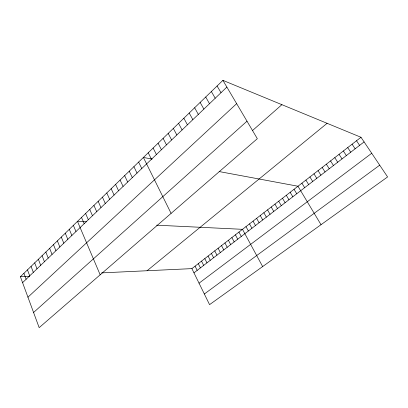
<?xml version="1.0" encoding="UTF-8"?>
<svg xmlns="http://www.w3.org/2000/svg" width="408" height="408" viewBox="0 0 408 408"><rect width="100%" height="100%" fill="white"/><g stroke="black" fill="none" stroke-linecap="round" stroke-linejoin="round"><path stroke-width="0.61" d="M222.901 80.356L257.331 138.689L39.163 327.644L20.4 276.726L222.901 80.356L360.993 137.282L387.6 176.939L209.564 304.638L191.893 268.622L101.582 272.891M22.583 282.652L226.868 87.082M27.943 297.197L236.65 103.652M33.578 312.487L247.003 121.191M252.287 130.739L281.897 104.677M147.069 270.744L327.104 123.313M191.893 268.622L360.993 137.282M193.968 272.855L364.104 141.918M199.038 283.188L371.724 153.27M204.342 293.995L379.71 165.174M20.4 276.726L29.626 276.287M86.562 221.809L77.479 221.376L100.169 274.808M156.601 225.185L242.495 229.321L262.645 266.567M152.123 159.084L143.392 157.457L171.095 213.379M219.137 171.559L297.968 186.237L321.025 224.691M356.526 140.75L359.606 145.381M352.099 144.192L355.149 148.808M347.713 147.599L350.732 152.209M343.363 150.975L346.356 155.576M339.053 154.321L342.016 158.916M334.779 157.641L337.717 162.226M330.546 160.93L333.458 165.505M326.349 164.189L329.231 168.754M322.187 167.423L325.043 171.977M318.067 170.626L320.892 175.175M313.976 173.803L316.776 178.342M309.922 176.95L312.696 181.478M305.903 180.071L308.652 184.595M301.92 183.166L304.643 187.68M294.051 189.276L296.728 193.769M290.165 192.296L292.817 196.778M286.314 195.284L288.94 199.762M217.092 85.991L221.003 92.698M282.494 198.252L285.1 202.72M278.71 201.195L281.291 205.652M211.364 91.545L215.215 98.236M274.951 204.112L277.511 208.559M271.228 207.004L273.763 211.446M205.714 97.022L209.508 103.698M267.531 209.875L270.045 214.307M263.869 212.721L266.358 217.143M200.139 102.428L203.878 109.089M260.233 215.541L262.701 219.958M256.627 218.341L259.075 222.748M194.636 107.763L198.324 114.408M253.052 221.121L255.479 225.517M189.205 113.031L192.841 119.656M249.502 223.875L251.909 228.261M245.983 226.608L248.37 230.984M183.85 118.223L187.435 124.833M238.93 232.091L241.271 236.451M178.561 123.354L182.096 129.948M235.391 234.84L237.711 239.19M231.882 237.563L234.182 241.903M173.344 128.413L176.827 134.992M228.398 240.266L230.678 244.601M168.188 133.411L171.625 139.97M224.946 242.949L227.21 247.274M221.524 245.611L223.763 249.92M163.103 138.343L166.489 144.886M218.122 248.248L220.346 252.552M214.751 250.869L216.954 255.163M158.085 143.213L161.425 149.736M211.41 253.465L213.593 257.749M208.09 256.04L210.258 260.319M153.122 148.022L156.417 154.525M204.801 258.596L206.948 262.864M148.226 152.765L151.475 159.258M201.537 261.135L203.663 265.389M198.293 263.65L200.404 267.898M195.08 266.149L197.171 270.387M138.618 162.088L141.78 168.54M133.901 166.663L137.022 173.099M129.244 171.176L132.32 177.597M124.639 175.639L127.678 182.044M120.095 180.05L123.088 186.436M115.602 184.406L118.56 190.771M111.165 188.71L114.082 195.055M106.779 192.964L109.66 199.293M102.444 197.166L105.289 203.475M98.16 201.317L100.97 207.611M93.927 205.423L96.701 211.696M89.745 209.483L92.478 215.735M85.609 213.491L88.312 219.728M81.518 217.454L84.186 223.676M73.364 225.364L75.965 231.55M69.294 229.311L71.859 235.477M65.275 233.213L67.81 239.358M61.297 237.063L63.801 243.194M57.37 240.878L59.838 246.988M53.484 244.647L55.922 250.736M49.638 248.37L52.051 254.444M45.844 252.052L48.221 258.111M42.085 255.694L44.436 261.732M38.372 259.299L40.693 265.317M34.695 262.859L36.99 268.862M31.064 266.383L33.328 272.365M27.469 269.866L29.707 275.834M23.914 273.314L26.127 279.261"/></g></svg>
